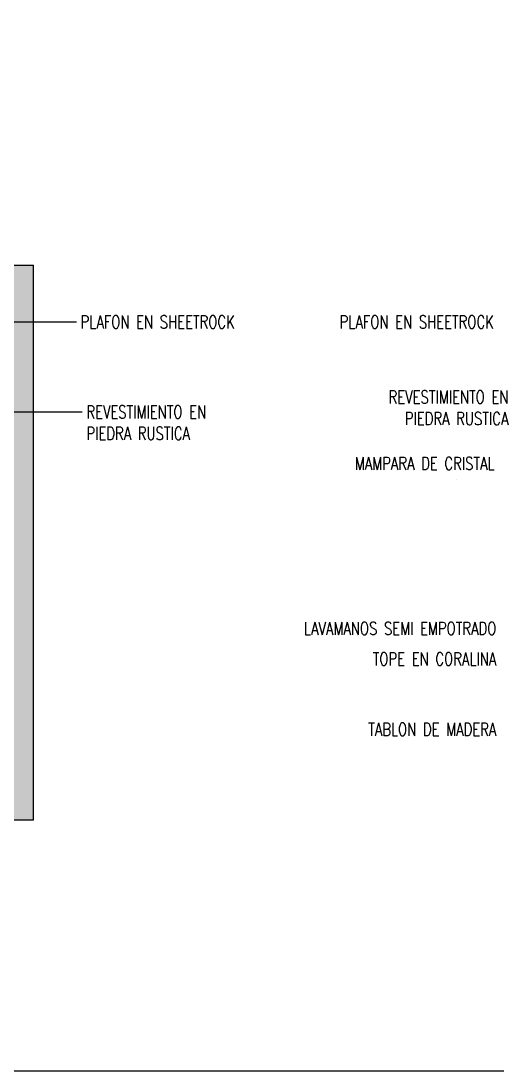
# Model space of a CAD drawing. Header units: metres. Extents: x 113 to 2416, y -346 to 476.
# Drawn here: x 293.78 to 296.87, y -166.51 to -159.71 of the extents above; entities that cross this region are included whole.
import ezdxf

# ---------------------------------------------------------------- set-up
doc = ezdxf.new("R2010")
doc.units = ezdxf.units.M
doc.linetypes.add('CONTINU', pattern=[0])
doc.layers.get('Defpoints').update_dxf_attribs({"color": 6})
for name, color, linetype, lineweight in [('corte', 250, 'Continuous', 20), ('SE-4', 254, 'Continuous', 0), ('textos', 7, 'Continuous', 0)]:
    doc.layers.add(name, color=color, linetype=linetype, lineweight=lineweight)
doc.layers.add('RELLENO SECCION', color=8, linetype='Continuous', lineweight=0, transparency=0.4)
doc.styles.add('Arch-Dim', font='romans.shx', dxfattribs={"width": 0.75})

msp = doc.modelspace()

# ---------------------------------------------------------------- hatches: boundary and pattern name
at = {"layer": 'RELLENO SECCION', "linetype": 'CONTINU', "transparency": 33554483}
h = msp.add_hatch(color=256, dxfattribs=at)
h.dxf.hatch_style = 1
h.paths.add_polyline_path([(290.7652, -161.8814), (290.5652, -161.8814), (290.5652, -161.2895), (290.7652, -161.2895)], flags=17)
h.paths.add_polyline_path([(293.7152, -163.3814), (293.7152, -163.7814), (293.7152, -164.7114), (293.1152, -164.7114), (290.7652, -164.7114), (290.5652, -164.7114), (290.5652, -164.8814), (293.8652, -164.8814), (293.8652, -161.2895), (293.7152, -161.2895)])

# ---------------------------------------------------------------- linework, layer by layer
at = {"layer": 'corte'}
for p, q in [((293.7152, -161.2895), (293.8652, -161.2895)), ((293.8652, -164.8814), (293.8652, -161.2895)), ((293.8652, -164.8814), (290.5652, -164.8814))]:
    msp.add_line(p, q, dxfattribs=at)
at = {"layer": 'Defpoints', "lineweight": 13}
msp.add_lwpolyline([(283.1304, -152.9098), (301.8964, -152.9098), (301.8964, -166.5062), (283.1304, -166.5062)], close=True, dxfattribs=at)
at = {"layer": 'SE-4'}
msp.add_open_spline([(296.6044, -162.6794), (296.6044, -162.6794), (296.6044, -162.6793), (296.6045, -162.6793)], degree=3, dxfattribs=at)
at = {"layer": 'textos'}
for p, q in [((294.1431, -161.6577), (293.6351, -161.6577)), ((294.1798, -162.2405), (293.5763, -162.2405))]:
    msp.add_line(p, q, dxfattribs=at)

# ---------------------------------------------------------------- texts
at = {"layer": 'textos', "char_height": 0.326944, "style": 'Arch-Dim'}
for s, insert, width, attachment_point in [('\\pxsm1;{\\H0.2554x;PLAFON EN SHEETROCK}', (294.1704, -161.6144, -0.1952), 0.97467, 1), ('\\pxsm1;{\\H0.2554x;PLAFON EN SHEETROCK}', (296.8458, -161.6144, -0.1952), 0.97467, 3), ('\\pxsm1;{\\H0.2554x;REVESTIMIENTO EN PIEDRA RUSTICA}', (296.94, -162.1008, -0.1952), 0.96827, 3), ('\\pxsm1;{\\H0.2554x;REVESTIMIENTO EN PIEDRA RUSTICA}', (294.2079, -162.1973, -0.1952), 0.96827, 1), ('\\pxsm1;{\\H0.2554x;MAMPARA DE CRISTAL}', (296.8501, -162.5311, -0.1952), 0.97467, 3), ('\\pxsm1;{\\H0.2554x;LAVAMANOS SEMI EMPOTRADO}', (296.8618, -163.5992, -0.1952), 1.551659, 3), ('\\pxsm1;{\\H0.2554x;TOPE EN CORALINA}', (296.8618, -163.7963, -0.1952), 1.061162, 3), ('\\pxsm1;{\\H0.2554x;TABLON DE MADERA}', (296.8618, -164.2523, -0.1952), 1.077454, 3)]:
    msp.add_mtext(s, dxfattribs=dict(at, insert=insert, width=width, attachment_point=attachment_point))

doc.saveas('drawing.dxf')
